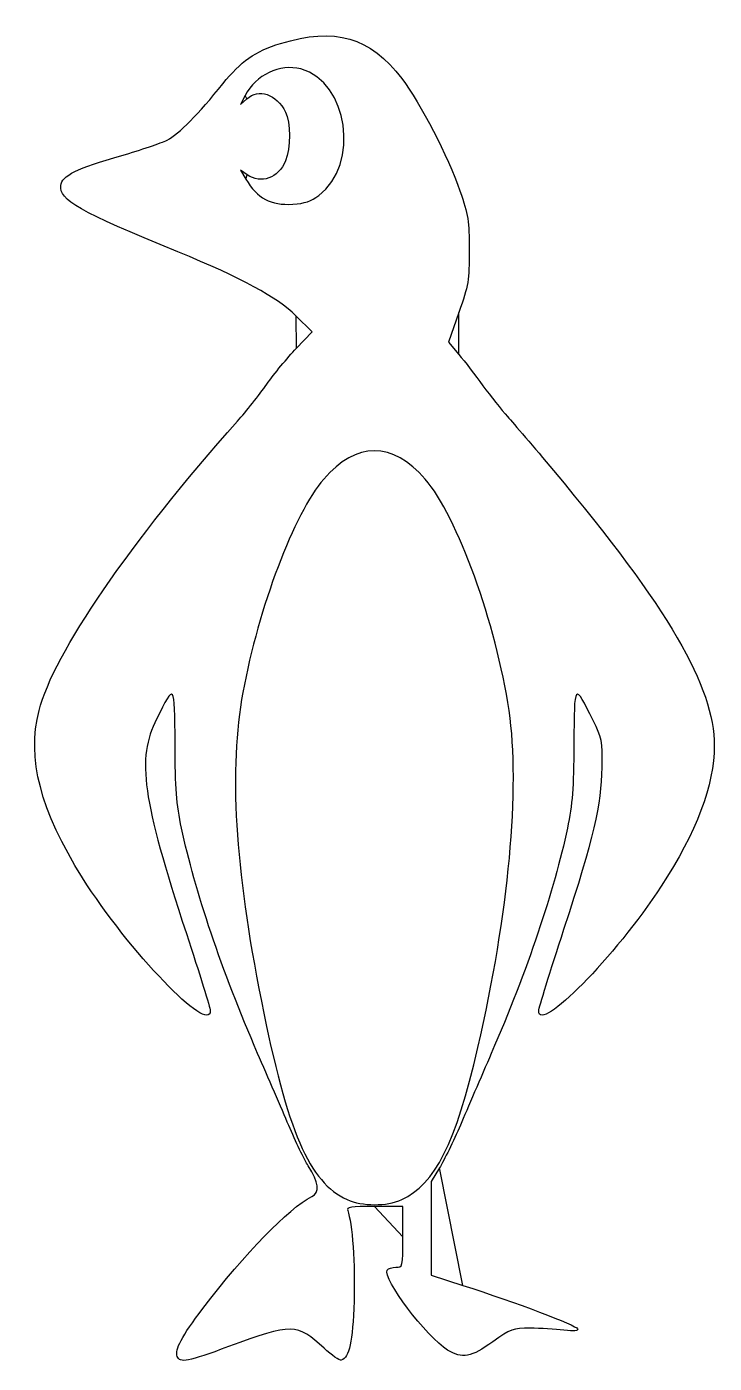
# Model space of a CAD drawing. Extents: x -876 to 354, y -94 to 596.
# Drawn here: x -876 to -681.8, y 218.3 to 595.7 of the extents above.
import ezdxf

# ---------------------------------------------------------------- set-up
doc = ezdxf.new("R2010")
doc.units = 0
doc.layers.get('0').update_dxf_attribs({"linetype": 'CONTINUOUS'})

msp = doc.modelspace()

# ---------------------------------------------------------------- linework, layer by layer
at = {"color": 7}
for points in [[(-814.30088, 576.287758), (-815.5816, 573.783054), (-813.86184, 575.31639)], [(-813.71016, 553.914472), (-815.61104, 555.245888), (-814.08816, 552.6608)], [(-793.505616, 548.0218), (-793.503016, 548.0218)], [(-799.872816, 504.850952), (-795.370472, 509.518832), (-799.966592, 514.093648)], [(-753.92844, 515.007872), (-756.86832, 506.632664), (-753.91552, 503.146312)], [(-759.396472, 273.451744), (-761.762712, 269.606112), (-761.762712, 256.394384), (-761.762712, 243.182664), (-752.762712, 240.286064)], [(-770.081816, 264.508184), (-770.081816, 264.5082)], [(-769.762712, 253.983072), (-769.762712, 262.583072), (-777.771552, 262.583072)], [(-833.47896, 220.19744), (-833.47896, 220.19744)]]:
    msp.add_lwpolyline(points, close=True, dxfattribs=at)
for points in [[(-804.33408, 590.974446), (-788.930816, 595.711198), (-778.988848, 592.832758), (-770.049472, 581.04823)], [(-820.59064, 579.62047), (-815.5348, 585.939246), (-811.46536, 588.781446), (-804.33408, 590.974446)], [(-798.552208, 583.780222), (-804.42992, 585.362926), (-811.342, 582.074486), (-814.30088, 576.287758)], [(-793.503016, 548.0218), (-781.863992, 556.89932), (-785.150072, 580.171406), (-798.552208, 583.780222)], [(-836.35904, 563.705206), (-832.98296, 565.452662), (-827.49312, 570.993614), (-820.59064, 579.62047)], [(-813.86184, 575.31639), (-810.42032, 578.384838), (-805.52568, 576.739318), (-802.8808, 571.62467)], [(-770.049472, 581.04823), (-764.720112, 574.022678), (-757.022808, 559.168776), (-753.630832, 549.364296)], [(-802.8808, 571.62467), (-801.4436, 568.84535), (-801.44216, 561.298902), (-802.8808, 557.861912)], [(-849.14864, 559.3622), (-843.76232, 560.897862), (-838.00696, 562.852222), (-836.35904, 563.705206)], [(-866.40672, 550.8776), (-866.08392, 553.662656), (-861.86568, 555.736496), (-849.14864, 559.3622)], [(-802.8808, 557.861912), (-804.93512, 552.9452), (-809.79648, 551.173192), (-813.71016, 553.914472)], [(-814.08816, 552.6608), (-810.92528, 547.291696), (-807.0048, 545.198072), (-800.84352, 545.587808)], [(-833.36272, 532.161536), (-861.24848, 543.591256), (-866.88144, 546.781728), (-866.40672, 550.8776)], [(-800.84352, 545.587808), (-797.46024, 545.801816), (-795.612704, 546.414648), (-793.505616, 548.0218)], [(-753.630832, 549.364296), (-751.26264, 542.51904), (-751.007072, 540.88996), (-750.998288, 532.583072)], [(-750.998288, 532.583072), (-750.989248, 524.025168), (-751.193744, 522.798536), (-753.92844, 515.007872)], [(-799.966592, 514.093648), (-805.22744, 519.330136), (-815.13608, 524.690888), (-833.36272, 532.161536)], [(-808.21016, 494.741328), (-806.10088, 497.734288), (-802.34912, 502.283616), (-799.872816, 504.850952)], [(-753.91552, 503.146312), (-752.291472, 501.228816), (-749.235544, 497.267952), (-747.124552, 494.344392)], [(-816.4496, 484.341328), (-814.02712, 487.068376), (-810.31936, 491.748376), (-808.21016, 494.741328)], [(-747.124552, 494.344392), (-745.013568, 491.420832), (-741.887176, 487.49136), (-740.177024, 485.61224)], [(-872.53424, 402.614992), (-868.38544, 418.717664), (-846.79152, 450.184208), (-816.4496, 484.341328)], [(-740.177024, 485.61224), (-738.466872, 483.73312), (-732.627968, 476.882824), (-727.201672, 470.389368)], [(-763.42276, 467.988592), (-772.54888, 478.596688), (-782.976544, 478.596688), (-792.102664, 467.988592)], [(-727.201672, 470.389368), (-694.611192, 431.389456), (-681.762712, 409.414936), (-681.762712, 392.675976)], [(-792.102664, 467.988592), (-800.4804, 458.2504), (-810.55152, 431.68688), (-814.94552, 407.738032)], [(-739.735024, 402.583072), (-743.361456, 427.098144), (-754.352056, 457.44492), (-763.42276, 467.988592)], [(-834.09712, 393.174048), (-834.17072, 410.493064), (-834.214, 410.550448), (-839.35784, 400.183072)], [(-814.94552, 407.738032), (-818.936, 385.989064), (-817.29216, 358.522336), (-809.72944, 320.583072)], [(-715.955216, 399.783072), (-721.336592, 410.60252), (-721.35412, 410.581352), (-721.428296, 393.174048)], [(-860.23192, 355.363592), (-872.1768, 374.368576), (-876.01432, 389.107936), (-872.53424, 402.614992)], [(-839.35784, 400.183072), (-844.97968, 388.852216), (-843.4328, 377.772792), (-830.90768, 339.657288)], [(-748.5564, 307.464672), (-739.80708, 345.131912), (-736.504408, 380.743736), (-739.735024, 402.583072)], [(-713.464928, 386.583072), (-713.374752, 394.09056), (-713.528048, 394.9032), (-715.955216, 399.783072)], [(-832.26536, 369.383072), (-833.714, 376.27296), (-834.04336, 380.549984), (-834.09712, 393.174048)], [(-721.428296, 393.174048), (-721.482056, 380.549984), (-721.811392, 376.27296), (-723.26008, 369.383072)], [(-681.762712, 392.675976), (-681.762712, 381.636344), (-686.859456, 368.148624), (-696.761896, 352.983072)], [(-724.238424, 340.8322), (-715.657192, 367.031184), (-713.594568, 375.79036), (-713.464928, 386.583072)], [(-810.77312, 305.783072), (-820.9132, 329.157504), (-828.57416, 351.827736), (-832.26536, 369.383072)], [(-723.26008, 369.383072), (-726.951304, 351.827736), (-734.612208, 329.157504), (-744.752296, 305.783072)], [(-824.16272, 317.857288), (-824.16272, 310.689024), (-847.22744, 334.67272), (-860.23192, 355.363592)], [(-696.761896, 352.983072), (-709.71352, 333.147688), (-731.362712, 311.154336), (-731.362712, 317.8322)], [(-731.362712, 317.8322), (-731.362712, 318.519216), (-728.156784, 328.869216), (-724.238424, 340.8322)], [(-830.90768, 339.657288), (-827.19792, 328.368104), (-824.16272, 318.558104), (-824.16272, 317.857288)], [(-809.72944, 320.583072), (-802.34184, 283.522312), (-796.240832, 269.410224), (-785.49716, 264.532184)], [(-801.99768, 285.460432), (-803.96104, 290.037888), (-807.91, 299.183072), (-810.77312, 305.783072)], [(-770.081816, 264.5082), (-760.613968, 268.807952), (-754.875568, 280.259584), (-748.5564, 307.464672)], [(-744.752296, 305.783072), (-747.615456, 299.183072), (-751.54928, 290.073792), (-753.494128, 285.540224)], [(-796.470712, 274.037328), (-797.547192, 275.742584), (-800.03432, 280.882984), (-801.99768, 285.460432)], [(-753.494128, 285.540224), (-755.438984, 281.006664), (-758.09504, 275.566848), (-759.396472, 273.451744)], [(-795.477464, 265.356552), (-793.173968, 266.546712), (-793.490944, 269.31708), (-796.470712, 274.037328)], [(-826.24104, 233.7468), (-814.29448, 249.409872), (-802.10968, 261.929896), (-795.477464, 265.356552)], [(-785.49716, 264.532184), (-781.173672, 262.569144), (-774.374816, 262.558576), (-770.081816, 264.508184)], [(-777.771552, 262.583072), (-784.46896, 262.583072), (-785.706912, 262.391568), (-785.331632, 261.413592)], [(-785.331632, 261.413592), (-784.040744, 258.049592), (-783.199904, 246.082264), (-783.530584, 235.780032)], [(-771.715496, 245.383072), (-769.766216, 245.383072), (-769.762712, 245.398512), (-769.762712, 253.983072)], [(-774.148192, 244.606568), (-773.88424, 245.033648), (-772.789528, 245.383072), (-771.715496, 245.383072)], [(-757.112104, 222.028184), (-763.095416, 225.72608), (-775.585992, 242.28016), (-774.148192, 244.606568)], [(-752.762712, 240.286064), (-737.932968, 235.513192), (-720.694112, 228.977272), (-720.36992, 228.004696)], [(-783.530584, 235.780032), (-783.900024, 224.270544), (-784.842664, 219.930928), (-787.135432, 219.184568)], [(-833.47896, 220.19744), (-834.2348, 222.167192), (-832.27544, 225.835104), (-826.24104, 233.7468)], [(-792.002784, 222.510896), (-799.5926, 229.61028), (-800.99664, 229.634384), (-818.98688, 222.97412)], [(-733.762712, 228.183072), (-738.69876, 228.183072), (-739.235576, 227.987504), (-744.338312, 224.330256)], [(-724.314504, 227.638456), (-726.651016, 227.937992), (-730.902712, 228.183072), (-733.762712, 228.183072)], [(-720.36992, 228.004696), (-720.153544, 227.355568), (-721.287008, 227.250328), (-724.314504, 227.638456)], [(-818.98688, 222.97412), (-830.50104, 218.711416), (-832.74376, 218.281704), (-833.47896, 220.19744)], [(-744.338312, 224.330256), (-750.419536, 219.971712), (-753.024928, 219.502176), (-757.112104, 222.028184)], [(-787.135432, 219.184568), (-787.670432, 219.010416), (-789.860736, 220.507264), (-792.002784, 222.510896)]]:
    msp.add_open_spline(points, degree=3, dxfattribs=at)

doc.saveas('drawing.dxf')
